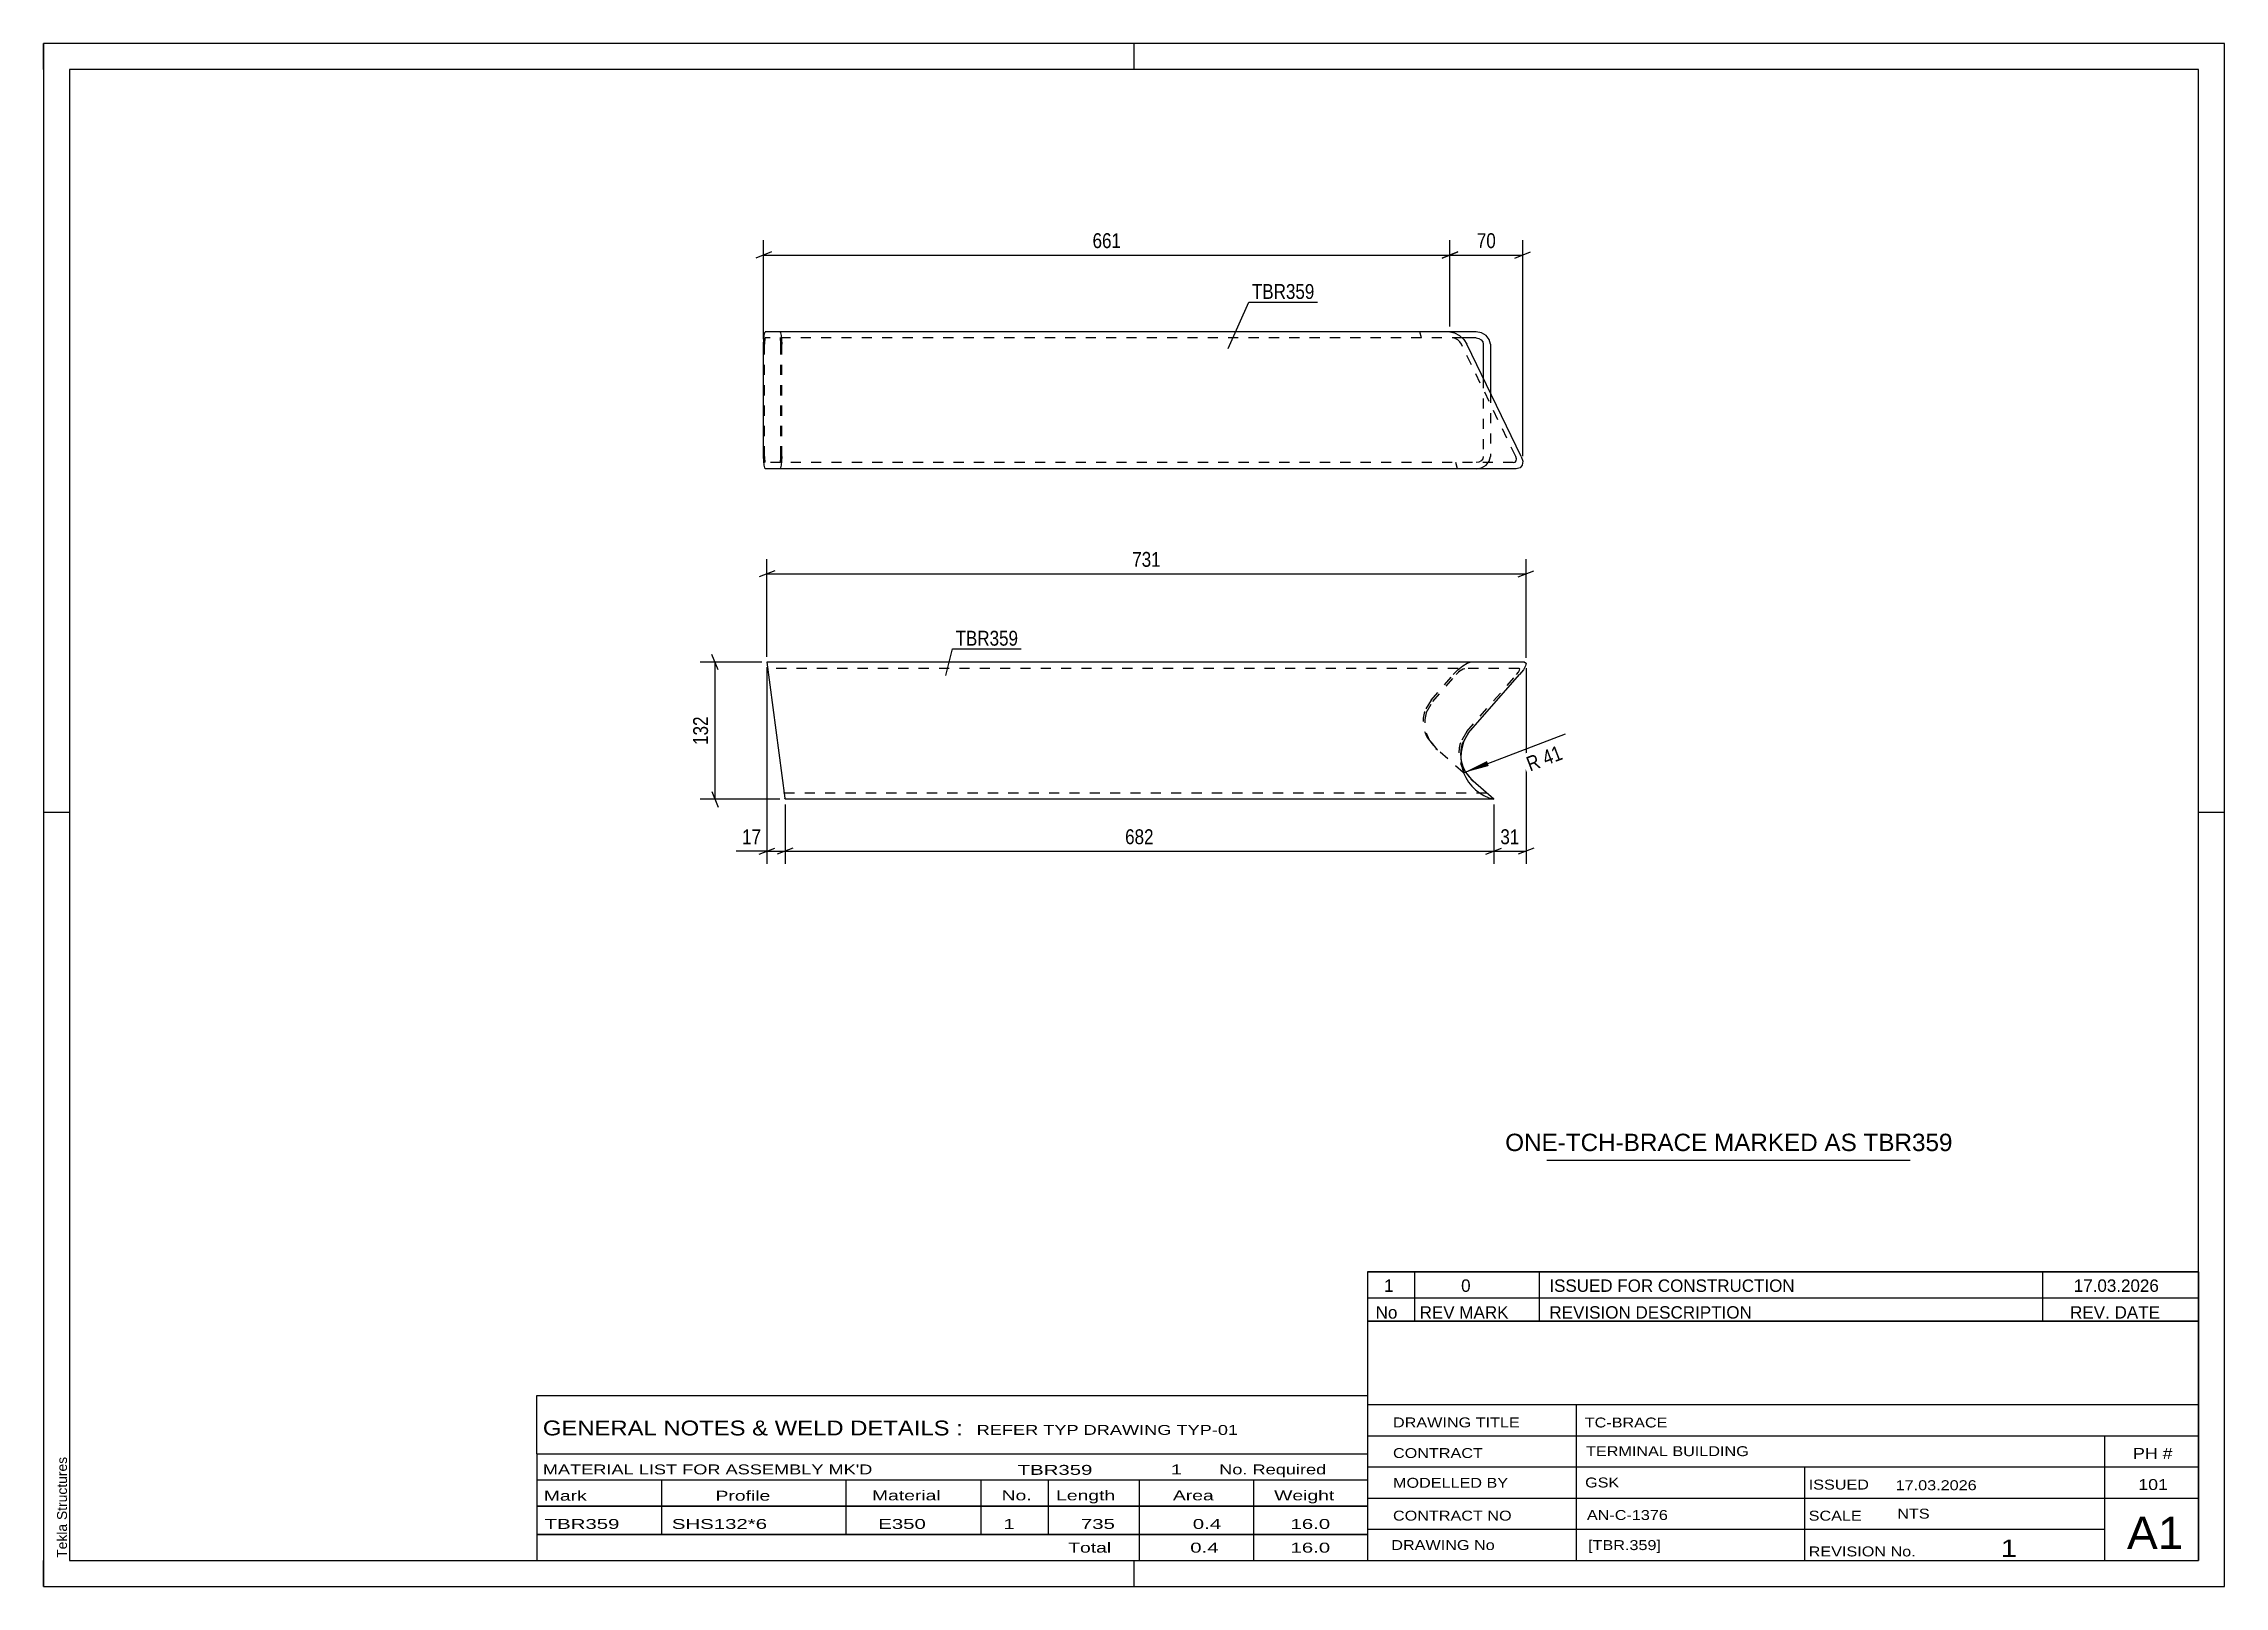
# Model space of a CAD drawing. Header units: millimetres. Extents: x 0 to 420, y 0 to 297.
import ezdxf

# ---------------------------------------------------------------- set-up
doc = ezdxf.new("R2010")
doc.units = ezdxf.units.MM
doc.linetypes.add('DXK_LINE_DOT2', pattern=[3.9198, 1.9599, -1.9599])
doc.styles.add('Arial', font='ARIAL.TTF', dxfattribs={"height": 0.2})
doc.styles.add('Arial Narrow', font='ARIALN.TTF', dxfattribs={"height": 0.2})

# ---------------------------------------------------------------- blocks, each defined once
blk = doc.blocks.new('Unknown-580740669-1161')
at = {"color": 5, "linetype": 'Continuous'}
for p, q in [((420, 297), (0, 297)), ((0, 297), (0, 0)), ((0, 292), (0, 297)), ((210, 292), (210, 297)), ((420, 0), (420, 297)), ((415, 292), (5, 292)), ((5, 292), (5, 5)), ((415, 5), (415, 292)), ((5, 149), (0, 149)), ((420, 149), (415, 149)), ((0, 0), (0, 5)), ((5, 5), (415, 5)), ((210, 0), (210, 5)), ((0, 0), (420, 0))]:
    blk.add_line(p, q, dxfattribs=at)
at = {"color": 174, "linetype": 'Continuous', "style": 'Arial'}
blk.add_text('Tekla Structures', height=1.9102, rotation=90, dxfattribs=at).set_placement((4.5, 5.5))
blk = doc.blocks.new('Part-580740669-1270 - 1252')
at = {"color": 2, "linetype": 'Continuous'}
for p, q in [((285.21, 177.93), (139.31, 177.93)), ((139.31, 177.93), (142.76, 151.71)), ((284.99, 176.45), (284.27, 175.53)), ((285.42, 177.22), (284.99, 176.45)), ((285.21, 177.93), (285.5, 177.75)), ((285.5, 177.75), (285.42, 177.22)), ((274.42, 164.3), (284.27, 175.53)), ((273.2, 162.11), (274.42, 164.3)), ((275.32, 155), (273.68, 157.08)), ((142.79, 151.53), (142.76, 151.71)), ((279.28, 151.53), (142.79, 151.53)), ((279.28, 151.53), (275.32, 155))]:
    blk.add_line(p, q, dxfattribs=at)
at = {"color": 7, "linetype": 'DXK_LINE_DOT2'}
for p, q in [((284.16, 176.73), (139.47, 176.73)), ((271.49, 175.53), (272.38, 176.45)), ((272.38, 176.45), (273.32, 177.22)), ((272.99, 176.38), (273.1, 176.45)), ((273.1, 176.45), (273.4, 176.64)), ((273.32, 177.22), (274.15, 177.75)), ((273.4, 176.64), (273.7, 176.73)), ((274.15, 177.75), (274.76, 177.93)), ((284.3, 176.64), (284.16, 176.73)), ((284.26, 176.38), (284.3, 176.64)), ((267.2, 170.63), (271.49, 175.53)), ((267.53, 170.35), (272.07, 175.53)), ((272.52, 175.99), (272.07, 175.53)), ((272.99, 176.38), (272.52, 175.99)), ((274.09, 164.59), (283.69, 175.53)), ((283.69, 175.53), (284.05, 175.99)), ((284.05, 175.99), (284.26, 176.38)), ((267.2, 170.63), (265.97, 168.45)), ((266.3, 168.16), (267.53, 170.35)), ((274.09, 164.59), (272.87, 162.4)), ((266.46, 163.42), (268.1, 161.33)), ((268.43, 161.04), (266.79, 163.13)), ((268.1, 161.33), (268.43, 161.04)), ((279.28, 151.53), (268.1, 161.33)), ((273.36, 157.37), (274.99, 155.28)), ((142.63, 152.73), (142.62, 152.82)), ((277.91, 152.73), (142.63, 152.73)), ((275.32, 155), (274.99, 155.28))]:
    blk.add_line(p, q, dxfattribs=at)
for centre in [(272.31, 166.52), (272.63, 166.23), (279.2, 160.47)]:
    blk.add_arc(centre, 6.62, 163.0669, 207.9886, dxfattribs=at)
at = {"color": 2, "linetype": 'Continuous'}
blk.add_arc((279.53, 160.19), 6.62, 163.0669, 207.9886, dxfattribs=at)
blk = doc.blocks.new('Part-580740669-1308 - 1306')
at = {"color": 2, "linetype": 'Continuous'}
for p, q in [((138.67, 239.13), (138.7, 240.05)), ((138.7, 240.05), (138.77, 240.83)), ((138.77, 240.83), (138.87, 241.35)), ((138.87, 241.35), (138.99, 241.53)), ((270.85, 241.53), (138.99, 241.53)), ((275.9, 241.53), (270.85, 241.53)), ((270.85, 241.53), (271.74, 241.35)), ((271.74, 241.35), (272.68, 240.83)), ((272.68, 240.83), (273.51, 240.05)), ((275.9, 240.33), (273.21, 240.33)), ((273.51, 240.05), (274.12, 239.13)), ((276.95, 241.35), (275.9, 241.53)), ((275.9, 240.33), (276.42, 240.24)), ((276.42, 240.24), (276.87, 239.98)), ((276.87, 239.98), (277.16, 239.59)), ((277.83, 240.83), (276.95, 241.35)), ((277.16, 239.59), (277.27, 239.13)), ((278.43, 240.05), (277.83, 240.83)), ((278.64, 239.13), (278.43, 240.05)), ((138.67, 217.53), (138.67, 239.13)), ((284.57, 217.53), (274.12, 239.13)), ((277.27, 239.13), (277.27, 232.62)), ((278.64, 239.13), (278.64, 229.8)), ((138.7, 216.61), (138.67, 217.53)), ((138.77, 215.84), (138.7, 216.61)), ((138.87, 215.32), (138.77, 215.84)), ((138.99, 215.13), (138.87, 215.32)), ((283.63, 215.13), (138.99, 215.13)), ((284.35, 215.32), (283.63, 215.13)), ((284.78, 215.84), (284.35, 215.32)), ((284.57, 217.53), (284.86, 216.61)), ((284.86, 216.61), (284.78, 215.84))]:
    blk.add_line(p, q, dxfattribs=at)
at = {"color": 7, "linetype": 'DXK_LINE_DOT2'}
for p, q in [((138.84, 239.59), (138.83, 239.13)), ((138.88, 239.98), (138.84, 239.59)), ((138.93, 240.24), (138.88, 239.98)), ((138.99, 240.33), (138.93, 240.24)), ((273.21, 240.33), (138.99, 240.33)), ((141.83, 241.53), (141.95, 241.35)), ((141.89, 240.24), (141.83, 240.33)), ((141.94, 239.98), (141.89, 240.24)), ((141.98, 239.59), (141.94, 239.98)), ((141.95, 241.35), (142.05, 240.83)), ((141.99, 239.13), (141.98, 239.59)), ((142.05, 240.83), (142.12, 240.05)), ((142.12, 240.05), (142.15, 239.13)), ((265.4, 240.33), (265.07, 241.53)), ((271.88, 240.24), (271.43, 240.33)), ((272.35, 239.98), (271.88, 240.24)), ((272.76, 239.59), (272.35, 239.98)), ((273.06, 239.13), (272.76, 239.59)), ((138.83, 217.53), (138.83, 239.13)), ((141.99, 217.53), (141.99, 239.13)), ((142.15, 217.53), (142.15, 239.13)), ((283.52, 217.53), (273.06, 239.13)), ((277.27, 232.62), (277.27, 217.53)), ((278.64, 229.8), (278.64, 217.53)), ((138.83, 217.53), (138.84, 217.07)), ((138.84, 217.07), (138.88, 216.68)), ((138.88, 216.68), (138.93, 216.42)), ((138.93, 216.42), (138.99, 216.33)), ((283.05, 216.33), (138.99, 216.33)), ((141.83, 216.33), (141.89, 216.42)), ((141.95, 215.32), (141.83, 215.13)), ((141.89, 216.42), (141.94, 216.68)), ((141.94, 216.68), (141.98, 217.07)), ((142.05, 215.84), (141.95, 215.32)), ((141.98, 217.07), (141.99, 217.53)), ((142.12, 216.61), (142.05, 215.84)), ((142.15, 217.53), (142.12, 216.61)), ((272.3, 215.13), (271.97, 216.33)), ((276.42, 216.42), (275.9, 216.33)), ((275.9, 215.13), (276.95, 215.32)), ((276.87, 216.68), (276.42, 216.42)), ((277.16, 217.07), (276.87, 216.68)), ((276.95, 215.32), (277.83, 215.84)), ((277.27, 217.53), (277.16, 217.07)), ((277.83, 215.84), (278.43, 216.61)), ((278.43, 216.61), (278.64, 217.53)), ((283.05, 216.33), (283.41, 216.42)), ((283.41, 216.42), (283.62, 216.68)), ((283.66, 217.07), (283.52, 217.53)), ((283.62, 216.68), (283.66, 217.07))]:
    blk.add_line(p, q, dxfattribs=at)
blk = doc.blocks.new('StraightDimension-580740669-2067 - 1252')
at = {"color": 7, "linetype": 'Continuous'}
for p, q in [((138.31, 177.93), (126.46, 177.93)), ((129.91, 176.43), (128.71, 179.43)), ((129.31, 151.53), (129.31, 177.93)), ((141.79, 151.53), (126.46, 151.53)), ((128.71, 153.03), (129.91, 150.03))]:
    blk.add_line(p, q, dxfattribs=at)
at = {"color": 0}
blk.add_wipeout([(128.56, 168.07), (124.36, 168.07), (124.36, 161.39), (128.56, 161.39)], dxfattribs=at)
at = {"color": 3, "style": 'Arial Narrow'}
blk.add_text('132', height=2.863, rotation=90.0002, dxfattribs=at).set_placement((127.96, 161.99))
blk = doc.blocks.new('StraightDimension-580740669-1442 - 1252')
at = {"color": 7, "linetype": 'Continuous'}
for p, q in [((285.5, 176.75), (285.5, 139.13)), ((279.28, 150.53), (279.28, 139.13)), ((277.78, 140.93), (280.78, 142.13)), ((279.28, 141.53), (285.5, 141.53)), ((287, 142.13), (284, 140.93))]:
    blk.add_line(p, q, dxfattribs=at)
at = {"color": 0}
blk.add_wipeout([(284.82, 142.28), (284.82, 146.48), (279.96, 146.48), (279.96, 142.28)], dxfattribs=at)
at = {"color": 3, "style": 'Arial Narrow'}
blk.add_text('31', height=2.863, dxfattribs=at).set_placement((280.56, 142.88))
blk = doc.blocks.new('StraightDimension-580740669-1443 - 1252')
at = {"color": 7, "linetype": 'Continuous'}
for p, q in [((142.79, 150.53), (142.79, 139.13)), ((279.28, 150.53), (279.28, 139.13)), ((144.29, 142.13), (141.29, 140.93)), ((142.79, 141.53), (279.28, 141.53)), ((277.78, 140.93), (280.78, 142.13))]:
    blk.add_line(p, q, dxfattribs=at)
at = {"color": 0}
blk.add_wipeout([(214.37, 142.28), (214.37, 146.48), (207.69, 146.48), (207.69, 142.28)], dxfattribs=at)
at = {"color": 3, "style": 'Arial Narrow'}
blk.add_text('682', height=2.863, dxfattribs=at).set_placement((208.29, 142.88))
blk = doc.blocks.new('StraightDimension-580740669-1444 - 1252')
at = {"color": 7, "linetype": 'Continuous'}
for p, q in [((139.31, 176.93), (139.31, 139.13)), ((142.79, 150.53), (142.79, 139.13)), ((137.81, 140.93), (140.81, 142.13)), ((139.31, 141.53), (142.79, 141.53)), ((144.29, 142.13), (141.29, 140.93))]:
    blk.add_line(p, q, dxfattribs=at)
at = {"color": 0}
blk.add_wipeout([(138.79, 142.28), (138.79, 146.48), (133.93, 146.48), (133.93, 142.28)], dxfattribs=at)
at = {"color": 7, "linetype": 'Continuous'}
blk.add_line((139.31, 141.53), (133.41, 141.53), dxfattribs=at)
blk.add_line((139.31, 141.53), (133.41, 141.53), dxfattribs=at)
at = {"color": 3, "style": 'Arial Narrow'}
blk.add_text('17', height=2.863, dxfattribs=at).set_placement((134.53, 142.88))
blk = doc.blocks.new('StraightDimension-580740669-2053 - 1252')
at = {"color": 7, "linetype": 'Continuous'}
for p, q in [((139.31, 178.93), (139.31, 197.78)), ((285.5, 178.75), (285.5, 197.78)), ((140.81, 195.53), (137.81, 194.33)), ((139.31, 194.93), (285.5, 194.93)), ((284, 194.33), (287, 195.53))]:
    blk.add_line(p, q, dxfattribs=at)
at = {"color": 0}
blk.add_wipeout([(215.75, 195.68), (215.75, 199.88), (209.06, 199.88), (209.06, 195.68)], dxfattribs=at)
at = {"color": 3, "style": 'Arial Narrow'}
blk.add_text('731', height=2.863, dxfattribs=at).set_placement((209.66, 196.28))
blk = doc.blocks.new('RadiusDimension-580740669-2081 - 1252')
at = {"linetype": 'Continuous'}
blk.add_hatch(color=7, dxfattribs=at).paths.add_polyline_path([(278.33, 157.94), (273.48, 156.63), (277.98, 158.88)])
at = {"color": 7, "linetype": 'Continuous'}
blk.add_line((273.48, 156.63), (293.12, 164.1), dxfattribs=at)
blk.add_arc((281.22, 159.57), 8.28, 145.1846, 256.4413, dxfattribs=at)
at = {"color": 0}
blk.add_wipeout([(293.54, 158.96), (292.05, 162.89), (284.44, 159.99), (285.93, 156.07)], dxfattribs=at)
at = {"color": 3, "style": 'Arial Narrow'}
blk.add_text('R 41', height=2.863, rotation=20.8156, dxfattribs=at).set_placement((286.28, 156.84))
blk = doc.blocks.new('StraightDimension-580740669-1941 - 1306')
at = {"color": 7, "linetype": 'Continuous'}
for p, q in [((140.17, 256.89), (137.17, 255.69)), ((138.67, 240.13), (138.67, 259.14)), ((138.67, 256.29), (270.85, 256.29)), ((269.35, 255.69), (272.35, 256.89)), ((270.85, 242.53), (270.85, 259.14))]:
    blk.add_line(p, q, dxfattribs=at)
at = {"color": 0}
blk.add_wipeout([(208.1, 257.04), (208.1, 261.24), (201.42, 261.24), (201.42, 257.04)], dxfattribs=at)
at = {"color": 3, "style": 'Arial Narrow'}
blk.add_text('661', height=2.863, dxfattribs=at).set_placement((202.02, 257.64))
blk = doc.blocks.new('StraightDimension-580740669-1940 - 1306')
at = {"color": 7, "linetype": 'Continuous'}
for p, q in [((272.35, 256.89), (269.35, 255.69)), ((270.85, 242.53), (270.85, 259.14)), ((270.85, 256.29), (284.86, 256.29)), ((283.36, 255.69), (286.36, 256.89)), ((284.86, 217.61), (284.86, 259.14))]:
    blk.add_line(p, q, dxfattribs=at)
at = {"color": 0}
blk.add_wipeout([(280.28, 257.04), (280.28, 261.24), (275.43, 261.24), (275.43, 257.04)], dxfattribs=at)
at = {"color": 3, "style": 'Arial Narrow'}
blk.add_text('70', height=2.863, dxfattribs=at).set_placement((276.03, 257.64))
blk = doc.blocks.new('Unknown-580740669-2205')
at = {"color": 7, "linetype": 'Continuous'}
for p, q in [((95, 36.75), (255, 36.75)), ((95, 25.5), (95, 36.75)), ((255, 36.75), (255, 25.5)), ((95, 25.5), (255, 25.5)), ((95, 25.5), (95, 20.5)), ((255, 25.5), (255, 20.5)), ((95, 20.5), (255, 20.5)), ((95, 20.5), (95, 15.5)), ((119, 20.5), (119, 15.5)), ((154.5, 20.5), (154.5, 15.5)), ((180.5, 20.5), (180.5, 15.5)), ((193.5, 20.5), (193.5, 15.5)), ((211, 20.5), (211, 15.5)), ((233, 20.5), (233, 15.5)), ((255, 20.5), (255, 15.5)), ((95, 15.5), (255, 15.5)), ((95, 15.45), (95, 10.05)), ((95, 15.45), (255, 15.45)), ((119, 15.5), (119, 10)), ((154.5, 15.5), (154.5, 10)), ((180.5, 15.5), (180.5, 10)), ((193.5, 15.5), (193.5, 10)), ((211, 15.5), (211, 10)), ((233, 15.5), (233, 10)), ((255, 15.45), (255, 10.05)), ((95, 10.05), (255, 10.05)), ((95, 10), (255, 10)), ((95, 10), (95, 5)), ((211, 10), (211, 5)), ((233, 10), (233, 5)), ((255, 10), (255, 5)), ((95, 5), (255, 5))]:
    blk.add_line(p, q, dxfattribs=at)
at = {"color": 7, "style": 'Arial Narrow'}
for s, height, width, p in [('GENERAL NOTES & WELD DETAILS :', 2.8633, 1.4, (96.15, 29.06)), ('REFER TYP DRAWING TYP-01', 1.9089, 1.6, (179.7, 29.16)), ("MATERIAL LIST FOR ASSEMBLY MK'D", 1.9089, 1.6, (96.15, 21.56)), ('TBR359', 1.909, 1.794707, (187.59, 21.47)), ('1', 1.91, 1.794707, (217.08, 21.56)), ('No. Required', 1.9089, 1.6, (226.41, 21.56)), ('Mark', 1.909, 1.7, (96.34, 16.5)), ('Profile', 1.909, 1.7, (129.41, 16.5)), ('Material', 1.909, 1.7, (159.54, 16.56)), ('No.', 1.909, 1.7, (184.5, 16.56)), ('Length', 1.909, 1.7, (195, 16.56)), ('Area', 1.909, 1.7, (217.5, 16.56)), ('Weight', 1.909, 1.7, (237, 16.56))]:
    blk.add_text(s, height=height, dxfattribs=dict(at, width=width)).set_placement(p)
at = {"color": 7, "linetype": 'Continuous', "style": 'Arial Narrow'}
for s, height, width, p in [('TBR359', 1.909, 1.794707, (96.5, 11.06)), ('SHS132*6', 1.909, 1.794707, (121, 11.06)), ('E350', 1.909, 1.794707, (160.74, 11.06)), ('1', 1.91, 1.794707, (184.86, 11.06)), ('735', 1.909, 1.794707, (199.77, 11.06)), ('0.4', 1.909, 1.794707, (221.32, 11.06)), ('16.0', 1.909, 1.794707, (240.14, 11.06)), ('Total', 1.909, 1.7, (197.33, 6.5)), ('0.4', 1.909, 1.794707, (220.83, 6.5)), ('16.0', 1.909, 1.794707, (240.14, 6.5))]:
    blk.add_text(s, height=height, dxfattribs=dict(at, width=width)).set_placement(p)
blk = doc.blocks.new('Unknown-580740669-2203')
at = {"color": 7, "linetype": 'Continuous'}
for p, q in [((255, 51.05), (255, 5)), ((255, 51.05), (415, 51.05)), ((415, 51), (415, 5)), ((255, 35), (415, 35)), ((295.14, 35), (295.14, 5)), ((255, 29), (415, 29)), ((397, 5.05), (397, 29.05)), ((255, 23), (415, 23)), ((339.14, 23), (339.14, 5)), ((255, 17), (415, 17)), ((255, 11), (397, 11)), ((255, 5), (415, 5))]:
    blk.add_line(p, q, dxfattribs=at)
at = {"color": 7, "style": 'Arial Narrow'}
for s, height, width, p in [('DRAWING TITLE', 1.9089, 1.425378, (259.88, 30.61)), ('TC-BRACE', 1.909, 1.425378, (296.81, 30.59)), ('CONTRACT', 1.909, 1.425378, (259.88, 24.71)), ('TERMINAL BUILDING', 1.9089, 1.425378, (297.06, 25.07)), ('MODELLED BY', 1.9089, 1.425378, (259.88, 18.98)), ('GSK', 1.909, 1.425378, (296.88, 19.04)), ('ISSUED', 1.909, 1.425378, (339.94, 18.64)), ('17.03.2026', 1.909, 1.425378, (356.69, 18.52)), ('CONTRACT NO', 1.9089, 1.425378, (259.88, 12.66)), ('AN-C-1376', 1.909, 1.425378, (297.23, 12.78)), ('SCALE', 1.909, 1.425378, (339.94, 12.65)), ('A1', 6.204, 1.25, (401.24, 7.2)), ('DRAWING No', 1.909, 1.425378, (259.56, 7)), ('[TBR.359]', 1.909, 1.425378, (297.46, 6.99)), ('1', 3.34, 1.5, (376.91, 5.68)), ('REVISION No.', 1.9089, 1.425378, (339.94, 5.77))]:
    blk.add_text(s, height=height, dxfattribs=dict(at, width=width)).set_placement(p)
at = {"color": 7, "linetype": 'Continuous', "style": 'Arial Narrow'}
for s, height, width, p in [('PH #', 2.1, 1.42538, (402.4, 24.55)), ('101', 2.1, 1.42538, (403.41, 18.55)), ('NTS', 1.909, 1.425378, (357, 13.05))]:
    blk.add_text(s, height=height, dxfattribs=dict(at, width=width)).set_placement(p)
blk = doc.blocks.new('Unknown-580740669-2204')
at = {"color": 7, "linetype": 'Continuous'}
for p, q in [((255, 60.55), (415, 60.55)), ((415, 60.55), (255, 60.55)), ((255, 60.55), (255, 55.55)), ((264, 60.55), (264, 55.55)), ((288, 60.55), (288, 55.55)), ((385, 60.55), (385, 55.55)), ((415, 60.55), (415, 55.55)), ((255, 55.55), (415, 55.55)), ((255, 55.55), (255, 51.05)), ((255, 55.55), (415, 55.55)), ((264, 55.55), (264, 51.05)), ((288, 55.55), (288, 51.05)), ((385, 55.55), (385, 51.05)), ((415, 55.55), (415, 51.05)), ((415, 51.05), (255, 51.05))]:
    blk.add_line(p, q, dxfattribs=at)
at = {"color": 7, "linetype": 'Continuous', "style": 'Arial Narrow'}
for s, height, width, p in [('1', 2.39, 1.196471, (258.16, 56.7)), ('0', 2.39, 1.196471, (273, 56.7)), ('ISSUED FOR CONSTRUCTION', 2.3861, 1.196471, (290, 56.7)), ('17.03.2026', 2.386, 1.196471, (391, 56.7)), ('No', 2.386, 1.2, (256.54, 51.55)), ('REV MARK', 2.386, 1.2, (265, 51.55)), ('REVISION DESCRIPTION', 2.3861, 1.2, (290, 51.55)), ('REV. DATE', 2.386, 1.2, (390.28, 51.55))]:
    blk.add_text(s, height=height, dxfattribs=dict(at, width=width)).set_placement(p)
blk = doc.blocks.new('Unknown-580740669-2206')
at = {"color": 7, "linetype": 'Continuous'}
blk.add_line((289.5, 82.05), (359.5, 82.05), dxfattribs=at)
at = {"color": 7, "style": 'Arial'}
blk.add_text('ONE-TCH-BRACE MARKED AS TBR359', height=3.3428, dxfattribs=at).set_placement((281.49, 83.8))
blk = doc.blocks.new('Mark-580740669-1265 - 1252')
at = {"color": 0}
blk.add_wipeout([(187.69, 181.1), (187.69, 184.1), (175.63, 184.1), (175.63, 181.1)], dxfattribs=at)
blk.add_wipeout([(187.69, 181.1), (187.69, 184.1), (175.63, 184.1), (175.63, 181.1)], dxfattribs=at)
at = {"color": 30, "linetype": 'Continuous'}
for p, q in [((173.78, 175.38), (175.03, 180.5)), ((175.03, 180.5), (188.29, 180.5))]:
    blk.add_line(p, q, dxfattribs=at)
at = {"color": 3, "style": 'Arial Narrow'}
blk.add_text('TBR359', height=2.863, dxfattribs=at).set_placement((175.63, 181.1))
blk = doc.blocks.new('Mark-580740669-2135 - 1306')
at = {"color": 0}
blk.add_wipeout([(244.76, 247.85), (244.76, 250.85), (232.7, 250.85), (232.7, 247.85)], dxfattribs=at)
blk.add_wipeout([(244.76, 247.85), (244.76, 250.85), (232.7, 250.85), (232.7, 247.85)], dxfattribs=at)
at = {"color": 30, "linetype": 'Continuous'}
for p, q in [((228.12, 238.31), (232.1, 247.25)), ((232.1, 247.25), (245.36, 247.25))]:
    blk.add_line(p, q, dxfattribs=at)
at = {"color": 3, "style": 'Arial Narrow'}
blk.add_text('TBR359', height=2.863, dxfattribs=at).set_placement((232.7, 247.85))

msp = doc.modelspace()

# ---------------------------------------------------------------- block references
for name in ['Unknown-580740669-1161', 'Part-580740669-1308 - 1306', 'Part-580740669-1270 - 1252', 'Unknown-580740669-2206', 'Unknown-580740669-2204', 'Unknown-580740669-2203', 'Unknown-580740669-2205']:
    msp.add_blockref(name, (0, 0))

# ---------------------------------------------------------------- next in the draw order: block references
for name in ['StraightDimension-580740669-1941 - 1306', 'StraightDimension-580740669-2067 - 1252', 'StraightDimension-580740669-1442 - 1252']:
    msp.add_blockref(name, (0, 0))

# ---------------------------------------------------------------- next in the draw order: block references
for name in ['StraightDimension-580740669-1940 - 1306', 'Mark-580740669-2135 - 1306', 'StraightDimension-580740669-1443 - 1252']:
    msp.add_blockref(name, (0, 0))

# ---------------------------------------------------------------- next in the draw order: block references
for name in ['StraightDimension-580740669-1444 - 1252', 'RadiusDimension-580740669-2081 - 1252']:
    msp.add_blockref(name, (0, 0))

# ---------------------------------------------------------------- next in the draw order: block references
msp.add_blockref('StraightDimension-580740669-2053 - 1252', (0, 0))

# ---------------------------------------------------------------- next in the draw order: block references
msp.add_blockref('Mark-580740669-1265 - 1252', (0, 0))

doc.saveas('drawing.dxf')
